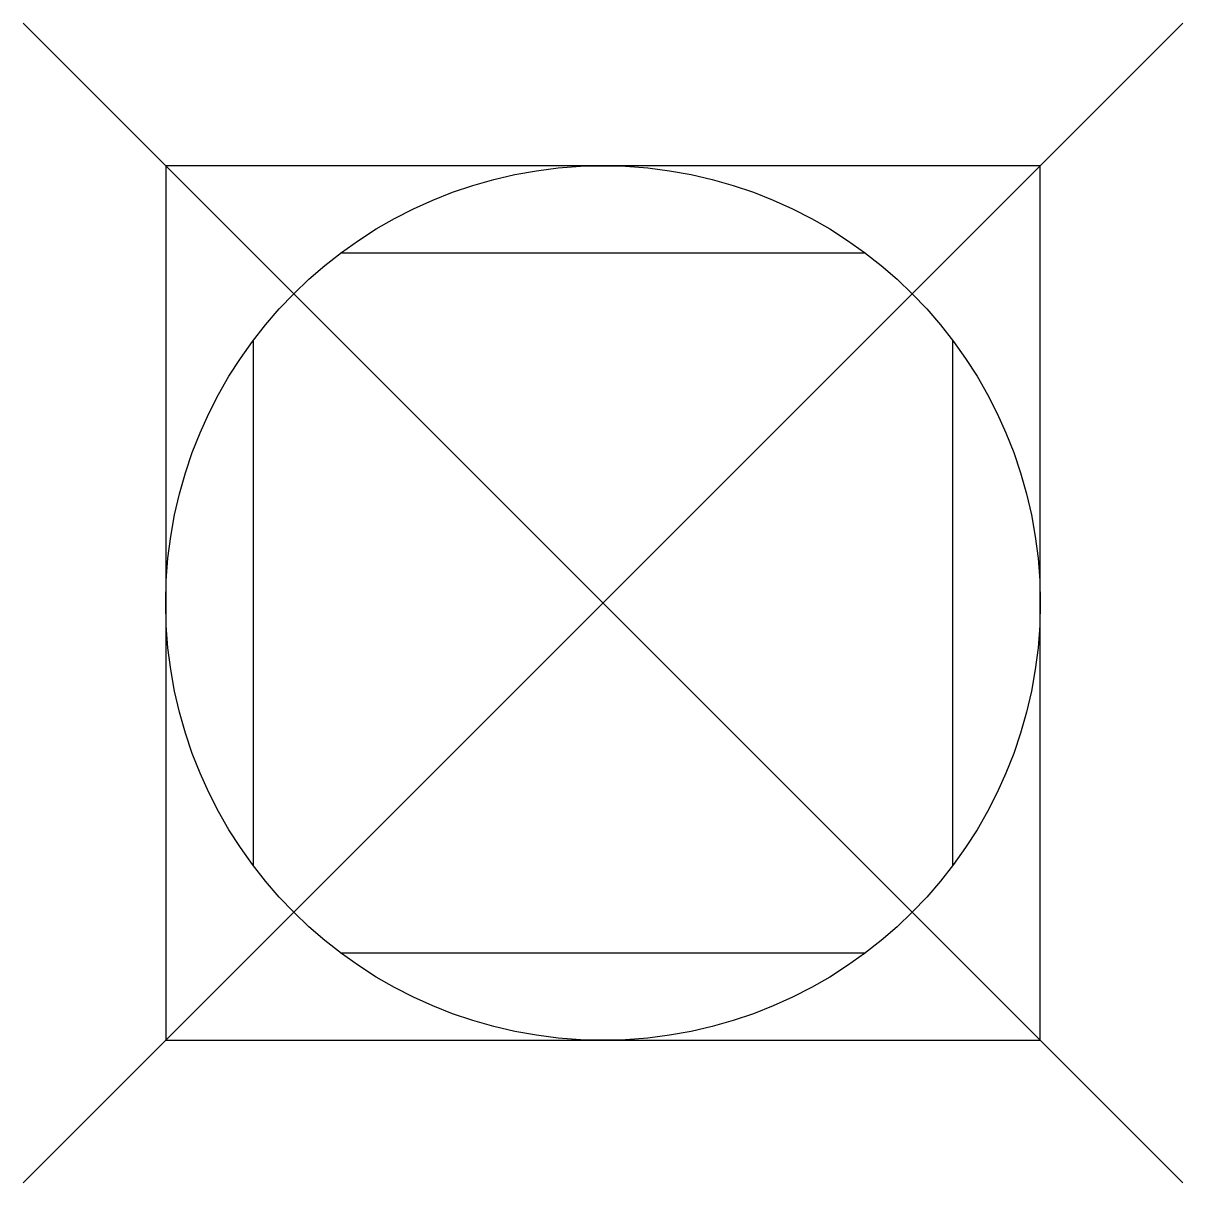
# Model space of a CAD drawing. Header units: metres. Extents: x -2.65 to 2.65, y -2.65 to 2.65.
import ezdxf

# ---------------------------------------------------------------- set-up
doc = ezdxf.new("R2010")
doc.units = ezdxf.units.M
doc.layers.get('0').update_dxf_attribs({"color": 150})

msp = doc.modelspace()

# ---------------------------------------------------------------- linework, layer by layer
for p, q in [((-2.6517, -2.6517), (2.6517, 2.6517)), ((2.6517, -2.6517), (-2.6517, 2.6517))]:
    msp.add_line(p, q)
msp.add_lwpolyline([(-2, -2), (2, -2), (2, 2), (-2, 2)], close=True)
for points in [[(1.2, 1.6), (-1.2, 1.6)], [(-1.6, 1.2), (-1.6, -1.2)], [(1.6, -1.2), (1.6, 1.2)], [(-1.2, -1.6), (1.2, -1.6)]]:
    msp.add_lwpolyline(points)
msp.add_circle((0, 0), 2)

doc.saveas('drawing.dxf')
